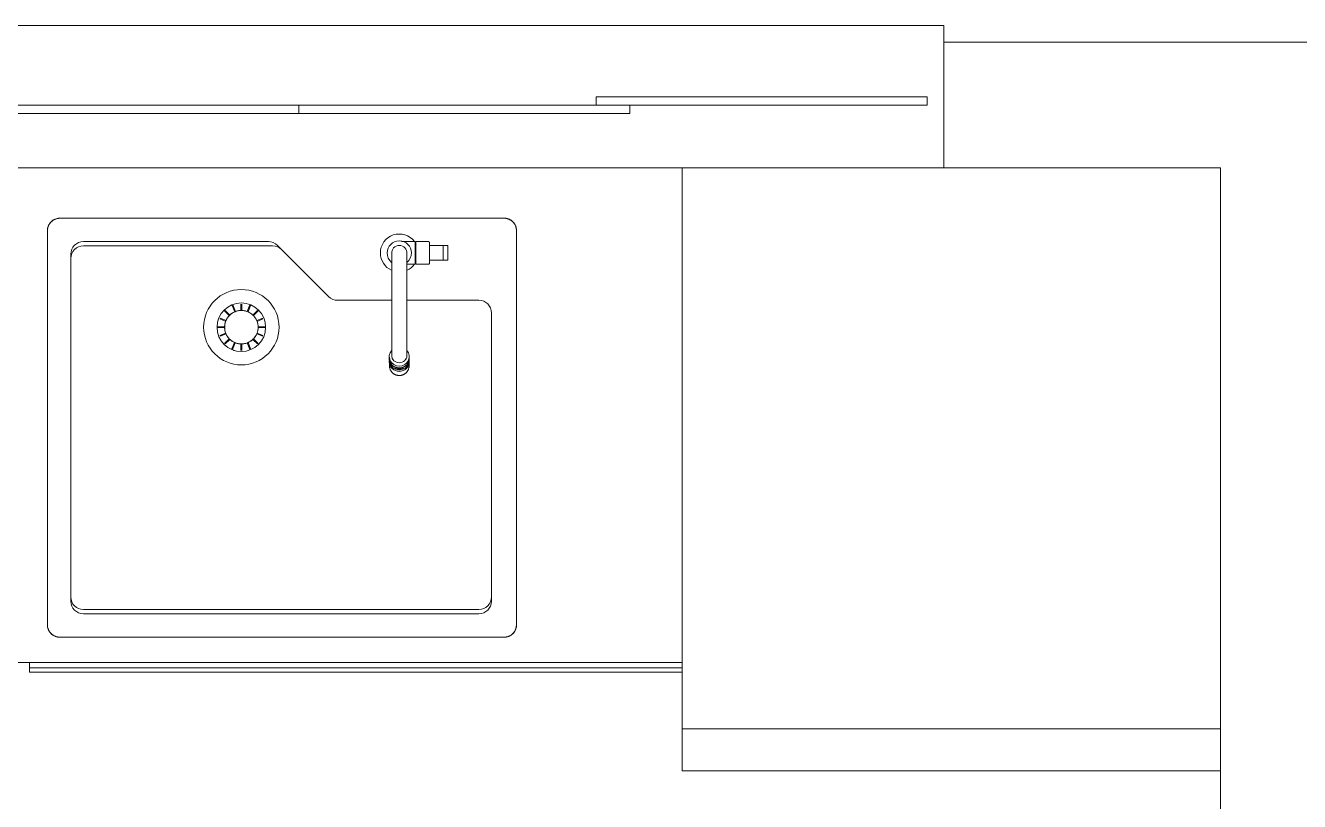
# Model space of a CAD drawing. Header units: millimetres. Extents: x 565.4 to 596.6, y 239.2 to 280.8.
# Drawn here: x 575.759 to 577.279, y 264.904 to 265.83 of the extents above; entities that cross this region are included whole.
import ezdxf

# ---------------------------------------------------------------- set-up
doc = ezdxf.new("R2010")
doc.units = ezdxf.units.MM
doc.header["$LTSCALE"] = 75
for name, color, linetype, lineweight in [('A Arquitetura LRZ', 252, 'Continuous', 9), ('A Esquadrias LRZ', 252, 'Continuous', 9), ('A Mobiliário LRZ', 253, 'Continuous', 9)]:
    doc.layers.add(name, color=color, linetype=linetype, lineweight=lineweight)

msp = doc.modelspace()

# ---------------------------------------------------------------- linework, layer by layer
at = {"layer": 'A Arquitetura LRZ'}
for p, q in [((577.7148, 265.8104), (576.8548, 265.8104)), ((576.8548, 265.6604), (577.1848, 265.6604)), ((577.1848, 265.6604), (577.1848, 263.5104))]:
    msp.add_line(p, q, dxfattribs=at)
at = {"layer": 'A Esquadrias LRZ'}
for p, q in [((576.8548, 265.8304), (575.3148, 265.8304)), ((576.8548, 265.6604), (576.8548, 265.8304)), ((576.4398, 265.7454), (576.8348, 265.7454)), ((576.4398, 265.7354), (576.4398, 265.7454)), ((576.8348, 265.7454), (576.8348, 265.7354)), ((575.6898, 265.7354), (576.0848, 265.7354)), ((576.0848, 265.7254), (576.0848, 265.7354)), ((576.0848, 265.7354), (576.4798, 265.7354)), ((576.0848, 265.7354), (576.0848, 265.7254)), ((576.8348, 265.7354), (576.4398, 265.7354)), ((576.4798, 265.7354), (576.4798, 265.7254)), ((576.0848, 265.7254), (575.6898, 265.7254)), ((576.4798, 265.7254), (576.0848, 265.7254)), ((575.3148, 265.6604), (576.8548, 265.6604))]:
    msp.add_line(p, q, dxfattribs=at)
at = {"layer": 'A Mobiliário LRZ'}
for p, q in [((576.5423, 265.6604), (576.5423, 264.9912)), ((575.7861, 265.5915), (575.7859, 265.5909)), ((575.7863, 265.592), (575.7861, 265.5915)), ((575.7866, 265.5925), (575.7863, 265.592)), ((575.7869, 265.5931), (575.7866, 265.5925)), ((575.7872, 265.5936), (575.7869, 265.5931)), ((575.7876, 265.5941), (575.7872, 265.5936)), ((575.7879, 265.5946), (575.7876, 265.5941)), ((575.7883, 265.595), (575.7879, 265.5946)), ((575.7887, 265.5955), (575.7883, 265.595)), ((575.7891, 265.5959), (575.7887, 265.5955)), ((575.7895, 265.5964), (575.7891, 265.5959)), ((575.79, 265.5968), (575.7895, 265.5964)), ((575.7904, 265.5971), (575.79, 265.5968)), ((575.7909, 265.5975), (575.7904, 265.5971)), ((575.7914, 265.5979), (575.7909, 265.5975)), ((575.7919, 265.5982), (575.7914, 265.5979)), ((575.7924, 265.5985), (575.7919, 265.5982)), ((575.7929, 265.5988), (575.7924, 265.5985)), ((575.7935, 265.599), (575.7929, 265.5988)), ((575.794, 265.5993), (575.7935, 265.599)), ((575.7946, 265.5995), (575.794, 265.5993)), ((575.7951, 265.5997), (575.7946, 265.5995)), ((575.7957, 265.5999), (575.7951, 265.5997)), ((575.7963, 265.6), (575.7957, 265.5999)), ((575.7969, 265.6002), (575.7963, 265.6)), ((575.7975, 265.6003), (575.7969, 265.6002)), ((575.7981, 265.6004), (575.7975, 265.6003)), ((575.7986, 265.6004), (575.7981, 265.6004)), ((575.7992, 265.6005), (575.7986, 265.6004)), ((575.7998, 265.6005), (575.7992, 265.6005)), ((576.3298, 265.6005), (575.7998, 265.6005)), ((575.7998, 265.6005), (576.3298, 265.6005)), ((576.33, 265.6005), (576.3298, 265.6005)), ((576.3306, 265.6005), (576.33, 265.6005)), ((576.3312, 265.6004), (576.3306, 265.6005)), ((576.3318, 265.6004), (576.3312, 265.6004)), ((576.3324, 265.6003), (576.3318, 265.6004)), ((576.333, 265.6001), (576.3324, 265.6003)), ((576.3336, 265.6), (576.333, 265.6001)), ((576.3341, 265.5998), (576.3336, 265.6)), ((576.3347, 265.5997), (576.3341, 265.5998)), ((576.3353, 265.5995), (576.3347, 265.5997)), ((576.3358, 265.5992), (576.3353, 265.5995)), ((576.3364, 265.599), (576.3358, 265.5992)), ((576.3369, 265.5987), (576.3364, 265.599)), ((576.3374, 265.5984), (576.3369, 265.5987)), ((576.338, 265.5981), (576.3374, 265.5984)), ((576.3384, 265.5978), (576.338, 265.5981)), ((576.3389, 265.5974), (576.3384, 265.5978)), ((576.3394, 265.597), (576.3389, 265.5974)), ((576.3399, 265.5966), (576.3394, 265.597)), ((576.3403, 265.5962), (576.3399, 265.5966)), ((576.3407, 265.5958), (576.3403, 265.5962)), ((576.3411, 265.5954), (576.3407, 265.5958)), ((576.3415, 265.5949), (576.3411, 265.5954)), ((576.3419, 265.5944), (576.3415, 265.5949)), ((576.3422, 265.5939), (576.3419, 265.5944)), ((576.3426, 265.5934), (576.3422, 265.5939)), ((576.3429, 265.5929), (576.3426, 265.5934)), ((576.3432, 265.5924), (576.3429, 265.5929)), ((576.3434, 265.5919), (576.3432, 265.5924)), ((576.3437, 265.5913), (576.3434, 265.5919)), ((575.7849, 265.5862), (575.7848, 265.5856)), ((575.7848, 265.5856), (575.7848, 265.5855)), ((575.7848, 265.5855), (575.7848, 265.1155)), ((575.7848, 265.1155), (575.7848, 265.5855)), ((575.785, 265.5874), (575.7849, 265.5868)), ((575.7849, 265.5868), (575.7849, 265.5862)), ((575.7851, 265.588), (575.785, 265.5874)), ((575.7852, 265.5886), (575.7851, 265.588)), ((575.7853, 265.5892), (575.7852, 265.5886)), ((575.7855, 265.5898), (575.7853, 265.5892)), ((575.7857, 265.5904), (575.7855, 265.5898)), ((575.7859, 265.5909), (575.7857, 265.5904)), ((576.3439, 265.5908), (576.3437, 265.5913)), ((576.3441, 265.5902), (576.3439, 265.5908)), ((576.3443, 265.5896), (576.3441, 265.5902)), ((576.3444, 265.589), (576.3443, 265.5896)), ((576.3445, 265.5885), (576.3444, 265.589)), ((576.3447, 265.5879), (576.3445, 265.5885)), ((576.3447, 265.5873), (576.3447, 265.5879)), ((576.3448, 265.5867), (576.3447, 265.5873)), ((576.3448, 265.5861), (576.3448, 265.5867)), ((576.3448, 265.5855), (576.3448, 265.5861)), ((576.3448, 265.1155), (576.3448, 265.5855)), ((576.3448, 265.5855), (576.3448, 265.1155)), ((575.8278, 265.5725), (576.0486, 265.5725)), ((575.8278, 265.5675), (576.0536, 265.5675)), ((576.0592, 265.5681), (576.1205, 265.5069)), ((576.2237, 265.5725), (576.2073, 265.5725)), ((576.2237, 265.5725), (576.2237, 265.559)), ((576.2245, 265.5705), (576.2237, 265.5705)), ((576.2397, 265.5725), (576.2245, 265.5725)), ((576.2245, 265.5725), (576.2245, 265.559)), ((576.2397, 265.5725), (576.2397, 265.5725)), ((576.2397, 265.5725), (576.2398, 265.5725)), ((576.2398, 265.5725), (576.2398, 265.5725)), ((576.2398, 265.5725), (576.2398, 265.5725)), ((576.2398, 265.5725), (576.2399, 265.5725)), ((576.2399, 265.5725), (576.2399, 265.5725)), ((576.2399, 265.5725), (576.24, 265.5725)), ((576.24, 265.5725), (576.24, 265.5724)), ((576.24, 265.5724), (576.24, 265.5724)), ((576.24, 265.5724), (576.2401, 265.5724)), ((576.2401, 265.5724), (576.2401, 265.5724)), ((576.2401, 265.5724), (576.2401, 265.5724)), ((576.2401, 265.5724), (576.2402, 265.5724)), ((576.2402, 265.5724), (576.2402, 265.5723)), ((576.2402, 265.5723), (576.2402, 265.5723)), ((576.2402, 265.5723), (576.2403, 265.5723)), ((576.2403, 265.5723), (576.2403, 265.5723)), ((576.2403, 265.5723), (576.2403, 265.5722)), ((576.2403, 265.5722), (576.2404, 265.5722)), ((576.2404, 265.5722), (576.2404, 265.5722)), ((576.2404, 265.5722), (576.2404, 265.5722)), ((576.2404, 265.5722), (576.2405, 265.5721)), ((576.2405, 265.5721), (576.2405, 265.5721)), ((576.2405, 265.5721), (576.2405, 265.5721)), ((576.2405, 265.5721), (576.2405, 265.572)), ((576.2405, 265.572), (576.2405, 265.572)), ((576.2405, 265.572), (576.2406, 265.572)), ((576.2406, 265.572), (576.2406, 265.5719)), ((576.2406, 265.5719), (576.2406, 265.5719)), ((576.2406, 265.5719), (576.2406, 265.5719)), ((576.2406, 265.5719), (576.2406, 265.5718)), ((576.2406, 265.5718), (576.2406, 265.5718)), ((576.2406, 265.5718), (576.2406, 265.5717)), ((576.2406, 265.5717), (576.2407, 265.5717)), ((576.2407, 265.5717), (576.2407, 265.5717)), ((576.2407, 265.5717), (576.2407, 265.5716)), ((576.2407, 265.5716), (576.2407, 265.5716)), ((576.2407, 265.5716), (576.2407, 265.5715)), ((576.2407, 265.5715), (576.2407, 265.5715)), ((576.2407, 265.5715), (576.2407, 265.5715)), ((576.2407, 265.5714), (576.2407, 265.5715)), ((576.2407, 265.5715), (576.2407, 265.5715)), ((576.2407, 265.5715), (576.2407, 265.5715)), ((576.2407, 265.5715), (576.2407, 265.5714)), ((576.2407, 265.5713), (576.2407, 265.5714)), ((576.2407, 265.5714), (576.2407, 265.5714)), ((576.2407, 265.5714), (576.2407, 265.5714)), ((576.2407, 265.5714), (576.2407, 265.5713)), ((576.2407, 265.5712), (576.2407, 265.5713)), ((576.2407, 265.5713), (576.2407, 265.5712)), ((576.2407, 265.5711), (576.2407, 265.5712)), ((576.2407, 265.5712), (576.2407, 265.5711)), ((576.2407, 265.571), (576.2407, 265.5711)), ((576.2407, 265.5711), (576.2407, 265.571)), ((576.2407, 265.5708), (576.2407, 265.571)), ((576.2407, 265.571), (576.2407, 265.5709)), ((576.2407, 265.5709), (576.2407, 265.5707)), ((576.2407, 265.5706), (576.2407, 265.5708)), ((576.2407, 265.5707), (576.2407, 265.5705)), ((576.2407, 265.5704), (576.2407, 265.5706)), ((576.2407, 265.5705), (576.2407, 265.5703)), ((576.2407, 265.5702), (576.2407, 265.5704)), ((576.2407, 265.5703), (576.2407, 265.5701)), ((576.2407, 265.57), (576.2407, 265.5702)), ((576.2407, 265.5701), (576.2407, 265.5698)), ((576.2407, 265.5698), (576.2407, 265.57)), ((576.2407, 265.5695), (576.2407, 265.5698)), ((576.2407, 265.5698), (576.2407, 265.5696)), ((576.2407, 265.5696), (576.2407, 265.5693)), ((576.2407, 265.5692), (576.2407, 265.5695)), ((576.2407, 265.5693), (576.2407, 265.569)), ((576.2407, 265.5689), (576.2407, 265.5692)), ((576.2407, 265.569), (576.2407, 265.5687)), ((576.2407, 265.5686), (576.2407, 265.5689)), ((576.2407, 265.5687), (576.2407, 265.5684)), ((576.2407, 265.5683), (576.2407, 265.5686)), ((576.2407, 265.5684), (576.2407, 265.5681)), ((576.2407, 265.568), (576.2407, 265.5683)), ((576.2407, 265.5681), (576.2407, 265.5677)), ((576.2407, 265.5676), (576.2407, 265.568)), ((576.2572, 265.5677), (576.2407, 265.5677)), ((576.2407, 265.5677), (576.2407, 265.5673)), ((576.2407, 265.5672), (576.2407, 265.5676)), ((576.2407, 265.5673), (576.2407, 265.567)), ((576.2407, 265.5668), (576.2407, 265.5672)), ((576.2407, 265.567), (576.2407, 265.5666)), ((576.2407, 265.5665), (576.2407, 265.5668)), ((576.2407, 265.5665), (576.2407, 265.559)), ((576.2407, 265.566), (576.2407, 265.5665)), ((576.2407, 265.5656), (576.2407, 265.566)), ((576.2407, 265.5652), (576.2407, 265.5656)), ((576.2407, 265.5648), (576.2407, 265.5652)), ((576.2407, 265.5643), (576.2407, 265.5648)), ((576.2407, 265.5639), (576.2407, 265.5643)), ((576.2407, 265.5634), (576.2407, 265.5639)), ((576.2407, 265.5629), (576.2407, 265.5634)), ((576.2407, 265.5624), (576.2407, 265.5629)), ((576.2407, 265.562), (576.2407, 265.5624)), ((576.2407, 265.5615), (576.2407, 265.562)), ((576.2407, 265.561), (576.2407, 265.5615)), ((576.2407, 265.5605), (576.2407, 265.561)), ((576.2629, 265.5677), (576.2572, 265.5677)), ((576.2572, 265.5503), (576.2572, 265.5677)), ((576.2629, 265.5677), (576.2629, 265.5503)), ((575.8128, 265.1435), (575.8128, 265.5575)), ((576.1958, 265.559), (576.1958, 265.5589)), ((576.1958, 265.5589), (576.1958, 265.5588)), ((576.1958, 265.5588), (576.1958, 265.5585)), ((576.1958, 265.5585), (576.1958, 265.5581)), ((576.1958, 265.5581), (576.1958, 265.5576)), ((576.1958, 265.5576), (576.1958, 265.557)), ((576.1958, 265.557), (576.1958, 265.5563)), ((576.1958, 265.5563), (576.1958, 265.5555)), ((576.1958, 265.5555), (576.1958, 265.5546)), ((576.1958, 265.5546), (576.1958, 265.5535)), ((576.1958, 265.5535), (576.1958, 265.5524)), ((576.1958, 265.5524), (576.1958, 265.5518)), ((576.1958, 265.5518), (576.1958, 265.5506)), ((576.1958, 265.5506), (576.1958, 265.5492)), ((576.1958, 265.5492), (576.1958, 265.5478)), ((576.1958, 265.5478), (576.1958, 265.5463)), ((576.1958, 265.5463), (576.1958, 265.5448)), ((576.2138, 265.5589), (576.2138, 265.559)), ((576.2138, 265.559), (576.2138, 265.559)), ((576.2138, 265.5586), (576.2138, 265.5589)), ((576.2138, 265.5583), (576.2138, 265.5586)), ((576.2138, 265.5579), (576.2138, 265.5583)), ((576.2138, 265.5573), (576.2138, 265.5579)), ((576.2138, 265.5566), (576.2138, 265.5573)), ((576.2138, 265.5559), (576.2138, 265.5566)), ((576.2138, 265.555), (576.2138, 265.5559)), ((576.2138, 265.554), (576.2138, 265.555)), ((576.2138, 265.553), (576.2138, 265.554)), ((576.2138, 265.5518), (576.2138, 265.553)), ((576.2138, 265.5514), (576.2138, 265.5518)), ((576.2138, 265.5501), (576.2138, 265.5514)), ((576.2138, 265.5488), (576.2138, 265.5501)), ((576.2138, 265.5473), (576.2138, 265.5488)), ((576.2138, 265.5458), (576.2138, 265.5473)), ((576.2138, 265.5442), (576.2138, 265.5458)), ((576.2237, 265.559), (576.2237, 265.5455)), ((576.2237, 265.5475), (576.2245, 265.5475)), ((576.2245, 265.559), (576.2245, 265.5455)), ((576.2404, 265.5458), (576.2403, 265.5457)), ((576.2403, 265.5457), (576.2403, 265.5457)), ((576.2403, 265.5457), (576.2403, 265.5457)), ((576.2405, 265.5459), (576.2404, 265.5458)), ((576.2404, 265.5458), (576.2404, 265.5458)), ((576.2404, 265.5458), (576.2404, 265.5458)), ((576.2406, 265.546), (576.2405, 265.546)), ((576.2405, 265.546), (576.2405, 265.546)), ((576.2405, 265.546), (576.2405, 265.5459)), ((576.2405, 265.5459), (576.2405, 265.5459)), ((576.2405, 265.5459), (576.2405, 265.5459)), ((576.2407, 265.5463), (576.2406, 265.5462)), ((576.2406, 265.5462), (576.2406, 265.5462)), ((576.2406, 265.5462), (576.2406, 265.5461)), ((576.2406, 265.5461), (576.2406, 265.5461)), ((576.2406, 265.5461), (576.2406, 265.5461)), ((576.2406, 265.5461), (576.2406, 265.546)), ((576.2407, 265.56), (576.2407, 265.5605)), ((576.2407, 265.5595), (576.2407, 265.56)), ((576.2407, 265.559), (576.2407, 265.5595)), ((576.2407, 265.559), (576.2407, 265.5515)), ((576.2407, 265.5589), (576.2407, 265.559)), ((576.2407, 265.5584), (576.2407, 265.5589)), ((576.2407, 265.5579), (576.2407, 265.5584)), ((576.2407, 265.5574), (576.2407, 265.5579)), ((576.2407, 265.5569), (576.2407, 265.5574)), ((576.2407, 265.5564), (576.2407, 265.5569)), ((576.2407, 265.5559), (576.2407, 265.5564)), ((576.2407, 265.5554), (576.2407, 265.5559)), ((576.2407, 265.5549), (576.2407, 265.5554)), ((576.2407, 265.5545), (576.2407, 265.5549)), ((576.2407, 265.554), (576.2407, 265.5545)), ((576.2407, 265.5535), (576.2407, 265.554)), ((576.2407, 265.5531), (576.2407, 265.5535)), ((576.2407, 265.5527), (576.2407, 265.5531)), ((576.2407, 265.5522), (576.2407, 265.5527)), ((576.2407, 265.5518), (576.2407, 265.5522)), ((576.2407, 265.5514), (576.2407, 265.5518)), ((576.2407, 265.5515), (576.2407, 265.5511)), ((576.2407, 265.551), (576.2407, 265.5514)), ((576.2407, 265.5511), (576.2407, 265.5507)), ((576.2407, 265.5506), (576.2407, 265.551)), ((576.2407, 265.5507), (576.2407, 265.5504)), ((576.2407, 265.5503), (576.2407, 265.5506)), ((576.2407, 265.5504), (576.2407, 265.55)), ((576.2407, 265.5503), (576.2572, 265.5503)), ((576.2407, 265.5499), (576.2407, 265.5503)), ((576.2407, 265.55), (576.2407, 265.5497)), ((576.2407, 265.5496), (576.2407, 265.5499)), ((576.2407, 265.5497), (576.2407, 265.5494)), ((576.2407, 265.5493), (576.2407, 265.5496)), ((576.2407, 265.5494), (576.2407, 265.549)), ((576.2407, 265.549), (576.2407, 265.5493)), ((576.2407, 265.549), (576.2407, 265.5488)), ((576.2407, 265.5487), (576.2407, 265.549)), ((576.2407, 265.5488), (576.2407, 265.5485)), ((576.2407, 265.5484), (576.2407, 265.5487)), ((576.2407, 265.5485), (576.2407, 265.5482)), ((576.2407, 265.5481), (576.2407, 265.5484)), ((576.2407, 265.5482), (576.2407, 265.548)), ((576.2407, 265.5479), (576.2407, 265.5481)), ((576.2407, 265.548), (576.2407, 265.5477)), ((576.2407, 265.5477), (576.2407, 265.5479)), ((576.2407, 265.5477), (576.2407, 265.5475)), ((576.2407, 265.5475), (576.2407, 265.5477)), ((576.2407, 265.5475), (576.2407, 265.5473)), ((576.2407, 265.5473), (576.2407, 265.5475)), ((576.2407, 265.5473), (576.2407, 265.5472)), ((576.2407, 265.5471), (576.2407, 265.5473)), ((576.2407, 265.5472), (576.2407, 265.547)), ((576.2407, 265.547), (576.2407, 265.5471)), ((576.2407, 265.547), (576.2407, 265.5469)), ((576.2407, 265.5468), (576.2407, 265.547)), ((576.2407, 265.5469), (576.2407, 265.5468)), ((576.2407, 265.5468), (576.2407, 265.5467)), ((576.2407, 265.5467), (576.2407, 265.5468)), ((576.2407, 265.5467), (576.2407, 265.5466)), ((576.2407, 265.5466), (576.2407, 265.5467)), ((576.2407, 265.5466), (576.2407, 265.5465)), ((576.2407, 265.5465), (576.2407, 265.5466)), ((576.2407, 265.5466), (576.2407, 265.5466)), ((576.2407, 265.5465), (576.2407, 265.5464)), ((576.2407, 265.5465), (576.2407, 265.5465)), ((576.2407, 265.5465), (576.2407, 265.5465)), ((576.2407, 265.5465), (576.2407, 265.5465)), ((576.2407, 265.5465), (576.2407, 265.5465)), ((576.2407, 265.5464), (576.2407, 265.5464)), ((576.2407, 265.5464), (576.2407, 265.5464)), ((576.2407, 265.5464), (576.2407, 265.5463)), ((576.2407, 265.5463), (576.2407, 265.5463)), ((576.2407, 265.5463), (576.2407, 265.5463)), ((576.2572, 265.5503), (576.2629, 265.5503)), ((576.1958, 265.5448), (576.1958, 265.5431)), ((576.1958, 265.5431), (576.1958, 265.5414)), ((576.1958, 265.5414), (576.1958, 265.5395)), ((576.1958, 265.5395), (576.1958, 265.5376)), ((576.1958, 265.5376), (576.1958, 265.5357)), ((576.1958, 265.5357), (576.1958, 265.5336)), ((576.1958, 265.5336), (576.1958, 265.5315)), ((576.1958, 265.5315), (576.1958, 265.5308)), ((576.1958, 265.5308), (576.1958, 265.5289)), ((576.2136, 265.5455), (576.2237, 265.5455)), ((576.2138, 265.5425), (576.2138, 265.5442)), ((576.2138, 265.5408), (576.2138, 265.5425)), ((576.2138, 265.5389), (576.2138, 265.5408)), ((576.2138, 265.537), (576.2138, 265.5389)), ((576.2138, 265.535), (576.2138, 265.537)), ((576.2138, 265.5329), (576.2138, 265.535)), ((576.2138, 265.5308), (576.2138, 265.5329)), ((576.2138, 265.5303), (576.2138, 265.5308)), ((576.2245, 265.5455), (576.2397, 265.5455)), ((576.2398, 265.5455), (576.2397, 265.5455)), ((576.2397, 265.5455), (576.2397, 265.5455)), ((576.2397, 265.5455), (576.2397, 265.5455)), ((576.2399, 265.5455), (576.2398, 265.5455)), ((576.2398, 265.5455), (576.2398, 265.5455)), ((576.2398, 265.5455), (576.2398, 265.5455)), ((576.24, 265.5455), (576.2399, 265.5455)), ((576.2399, 265.5455), (576.2399, 265.5455)), ((576.2401, 265.5456), (576.24, 265.5456)), ((576.24, 265.5456), (576.24, 265.5455)), ((576.24, 265.5455), (576.24, 265.5455)), ((576.2402, 265.5456), (576.2401, 265.5456)), ((576.2401, 265.5456), (576.2401, 265.5456)), ((576.2403, 265.5457), (576.2402, 265.5456)), ((576.2402, 265.5456), (576.2402, 265.5456)), ((576.2402, 265.5456), (576.2402, 265.5456)), ((576.2403, 265.5457), (576.2403, 265.5457)), ((576.1958, 265.5289), (576.1958, 265.5269)), ((576.1958, 265.5269), (576.1958, 265.5248)), ((576.1958, 265.5248), (576.1958, 265.5227)), ((576.1958, 265.5227), (576.1958, 265.5206)), ((576.1958, 265.5206), (576.1958, 265.5184)), ((576.1958, 265.5184), (576.1958, 265.5162)), ((576.1958, 265.5162), (576.1958, 265.514)), ((576.2138, 265.5284), (576.2138, 265.5303)), ((576.2138, 265.5264), (576.2138, 265.5284)), ((576.2138, 265.5243), (576.2138, 265.5264)), ((576.2138, 265.5222), (576.2138, 265.5243)), ((576.2138, 265.52), (576.2138, 265.5222)), ((576.2138, 265.5179), (576.2138, 265.52)), ((576.2138, 265.5157), (576.2138, 265.5179)), ((576.2138, 265.5134), (576.2138, 265.5157)), ((576.1311, 265.5025), (576.1959, 265.5025)), ((576.1958, 265.514), (576.1958, 265.5117)), ((576.1958, 265.5117), (576.1958, 265.5094)), ((576.1958, 265.5094), (576.1958, 265.5071)), ((576.1958, 265.5071), (576.1958, 265.5048)), ((576.1958, 265.5048), (576.1958, 265.5025)), ((576.1958, 265.5025), (576.1958, 265.5001)), ((576.1958, 265.5001), (576.1958, 265.4978)), ((576.2138, 265.5111), (576.2138, 265.5134)), ((576.2138, 265.5088), (576.2138, 265.5111)), ((576.2138, 265.5065), (576.2138, 265.5088)), ((576.2138, 265.5042), (576.2138, 265.5065)), ((576.2138, 265.5019), (576.2138, 265.5042)), ((576.2138, 265.5025), (576.2998, 265.5025)), ((576.2138, 265.4995), (576.2138, 265.5019)), ((576.0019, 265.4842), (575.9962, 265.4899)), ((575.997, 265.4904), (576.0026, 265.4849)), ((576.0027, 265.485), (576.0022, 265.4845)), ((576.0033, 265.4856), (576.0027, 265.485)), ((576.0039, 265.4861), (576.0033, 265.4856)), ((576.0046, 265.4866), (576.0039, 265.4861)), ((576.0052, 265.487), (576.0046, 265.4866)), ((576.0059, 265.4875), (576.0052, 265.487)), ((576.0084, 265.4888), (576.0053, 265.4965)), ((576.0066, 265.4879), (576.0059, 265.4875)), ((576.0061, 265.4971), (576.0093, 265.4891)), ((576.0073, 265.4882), (576.0066, 265.4879)), ((576.008, 265.4886), (576.0073, 265.4882)), ((576.0088, 265.4889), (576.008, 265.4886)), ((576.0095, 265.4892), (576.0088, 265.4889)), ((576.0103, 265.4895), (576.0095, 265.4892)), ((576.011, 265.4897), (576.0103, 265.4895)), ((576.0118, 265.4899), (576.011, 265.4897)), ((576.0126, 265.49), (576.0118, 265.4899)), ((576.0134, 265.4902), (576.0126, 265.49)), ((576.0142, 265.4903), (576.0134, 265.4902)), ((576.015, 265.4904), (576.0142, 265.4903)), ((576.0158, 265.4904), (576.015, 265.4904)), ((576.0158, 265.4904), (576.0158, 265.498)), ((576.0166, 265.4904), (576.0158, 265.4904)), ((576.0174, 265.4904), (576.0166, 265.4904)), ((576.0168, 265.498), (576.0168, 265.4904)), ((576.0182, 265.4903), (576.0174, 265.4904)), ((576.019, 265.4902), (576.0182, 265.4903)), ((576.0197, 265.4901), (576.019, 265.4902)), ((576.0205, 265.49), (576.0197, 265.4901)), ((576.0213, 265.4898), (576.0205, 265.49)), ((576.0221, 265.4896), (576.0213, 265.4898)), ((576.0228, 265.4893), (576.0221, 265.4896)), ((576.0236, 265.489), (576.0228, 265.4893)), ((576.0234, 265.4891), (576.0266, 265.4971)), ((576.0243, 265.4887), (576.0236, 265.489)), ((576.0274, 265.4965), (576.0243, 265.4888)), ((576.0251, 265.4884), (576.0243, 265.4887)), ((576.0258, 265.488), (576.0251, 265.4884)), ((576.0265, 265.4877), (576.0258, 265.488)), ((576.0272, 265.4872), (576.0265, 265.4877)), ((576.0278, 265.4868), (576.0272, 265.4872)), ((576.0285, 265.4863), (576.0278, 265.4868)), ((576.0291, 265.4858), (576.0285, 265.4863)), ((576.0297, 265.4853), (576.0291, 265.4858)), ((576.0303, 265.4848), (576.0297, 265.4853)), ((576.0301, 265.4849), (576.0357, 265.4904)), ((576.0365, 265.4899), (576.0308, 265.4842)), ((576.1958, 265.4978), (576.1958, 265.4954)), ((576.1958, 265.4954), (576.1958, 265.4931)), ((576.1958, 265.4931), (576.1958, 265.4907)), ((576.1958, 265.4907), (576.1958, 265.4884)), ((576.1958, 265.4884), (576.1958, 265.486)), ((576.1958, 265.486), (576.1958, 265.4837)), ((576.2138, 265.4972), (576.2138, 265.4995)), ((576.2138, 265.4948), (576.2138, 265.4972)), ((576.2138, 265.4925), (576.2138, 265.4948)), ((576.2138, 265.4901), (576.2138, 265.4925)), ((576.2138, 265.4878), (576.2138, 265.4901)), ((576.2138, 265.4855), (576.2138, 265.4878)), ((576.2138, 265.4832), (576.2138, 265.4855)), ((576.3148, 265.4875), (576.3148, 265.1435)), ((575.9875, 265.4709), (575.9964, 265.4709)), ((575.9964, 265.4699), (575.9875, 265.4699)), ((575.9976, 265.4774), (575.9906, 265.4803)), ((575.9909, 265.4812), (575.998, 265.4784)), ((575.9964, 265.4708), (575.9963, 265.4704)), ((575.9963, 265.4704), (575.9964, 265.4696)), ((575.9965, 265.4732), (575.9964, 265.4724)), ((575.9964, 265.4724), (575.9964, 265.4716)), ((575.9964, 265.4716), (575.9964, 265.4708)), ((575.9967, 265.474), (575.9965, 265.4732)), ((575.9968, 265.4748), (575.9967, 265.474)), ((575.997, 265.4756), (575.9968, 265.4748)), ((575.9972, 265.4763), (575.997, 265.4756)), ((575.9975, 265.4771), (575.9972, 265.4763)), ((575.9978, 265.4779), (575.9975, 265.4771)), ((575.9981, 265.4786), (575.9978, 265.4779)), ((575.9984, 265.4793), (575.9981, 265.4786)), ((575.9988, 265.48), (575.9984, 265.4793)), ((575.9992, 265.4807), (575.9988, 265.48)), ((575.9996, 265.4814), (575.9992, 265.4807)), ((576.0001, 265.4821), (575.9996, 265.4814)), ((576.0006, 265.4827), (576.0001, 265.4821)), ((576.0011, 265.4833), (576.0006, 265.4827)), ((576.0016, 265.4839), (576.0011, 265.4833)), ((576.0022, 265.4845), (576.0016, 265.4839)), ((576.0308, 265.4842), (576.0303, 265.4848)), ((576.0314, 265.4836), (576.0308, 265.4842)), ((576.0319, 265.483), (576.0314, 265.4836)), ((576.0324, 265.4823), (576.0319, 265.483)), ((576.0329, 265.4817), (576.0324, 265.4823)), ((576.0333, 265.481), (576.0329, 265.4817)), ((576.0337, 265.4803), (576.0333, 265.481)), ((576.0341, 265.4796), (576.0337, 265.4803)), ((576.0344, 265.4789), (576.0341, 265.4796)), ((576.0348, 265.4782), (576.0344, 265.4789)), ((576.0347, 265.4784), (576.0418, 265.4812)), ((576.0351, 265.4774), (576.0348, 265.4782)), ((576.0421, 265.4803), (576.0351, 265.4774)), ((576.0353, 265.4767), (576.0351, 265.4774)), ((576.0356, 265.4759), (576.0353, 265.4767)), ((576.0358, 265.4752), (576.0356, 265.4759)), ((576.0359, 265.4744), (576.0358, 265.4752)), ((576.0361, 265.4736), (576.0359, 265.4744)), ((576.0362, 265.4728), (576.0361, 265.4736)), ((576.0363, 265.472), (576.0362, 265.4728)), ((576.0363, 265.4712), (576.0363, 265.472)), ((576.0363, 265.4704), (576.0363, 265.4712)), ((576.0363, 265.4709), (576.0452, 265.4709)), ((576.0363, 265.47), (576.0363, 265.4704)), ((576.0363, 265.4692), (576.0363, 265.47)), ((576.0452, 265.4699), (576.0363, 265.4699)), ((576.1958, 265.4837), (576.1958, 265.4815)), ((576.1958, 265.4815), (576.1958, 265.4792)), ((576.1958, 265.4792), (576.1958, 265.477)), ((576.1958, 265.477), (576.1958, 265.4748)), ((576.1958, 265.4748), (576.1958, 265.4726)), ((576.1958, 265.4726), (576.1958, 265.4705)), ((576.1958, 265.4705), (576.1958, 265.4684)), ((576.2138, 265.4809), (576.2138, 265.4832)), ((576.2138, 265.4786), (576.2138, 265.4809)), ((576.2138, 265.4764), (576.2138, 265.4786)), ((576.2138, 265.4742), (576.2138, 265.4764)), ((576.2138, 265.4721), (576.2138, 265.4742)), ((576.2138, 265.4699), (576.2138, 265.4721)), ((576.2138, 265.4679), (576.2138, 265.4699)), ((575.9906, 265.4605), (575.9976, 265.4634)), ((575.998, 265.4625), (575.9909, 265.4596)), ((575.9962, 265.451), (576.0019, 265.4566)), ((575.9964, 265.4696), (575.9964, 265.4688)), ((575.9964, 265.4688), (575.9965, 265.468)), ((575.9965, 265.468), (575.9966, 265.4672)), ((575.9966, 265.4672), (575.9967, 265.4664)), ((575.9967, 265.4664), (575.9969, 265.4656)), ((575.9969, 265.4656), (575.9971, 265.4649)), ((576.0026, 265.4559), (575.997, 265.4504)), ((575.9971, 265.4649), (575.9974, 265.4641)), ((575.9974, 265.4641), (575.9976, 265.4634)), ((575.9976, 265.4634), (575.9979, 265.4626)), ((575.9979, 265.4626), (575.9983, 265.4619)), ((575.9983, 265.4619), (575.9986, 265.4612)), ((575.9986, 265.4612), (575.999, 265.4605)), ((575.999, 265.4605), (575.9994, 265.4598)), ((575.9994, 265.4598), (575.9998, 265.4591)), ((575.9998, 265.4591), (576.0003, 265.4585)), ((576.0003, 265.4585), (576.0008, 265.4578)), ((576.0008, 265.4578), (576.0013, 265.4572)), ((576.0013, 265.4572), (576.0018, 265.4566)), ((576.0018, 265.4566), (576.0024, 265.4561)), ((576.0024, 265.4561), (576.003, 265.4555)), ((576.003, 265.4555), (576.0036, 265.455)), ((576.0036, 265.455), (576.0042, 265.4545)), ((576.0042, 265.4545), (576.0049, 265.454)), ((576.0281, 265.4542), (576.0288, 265.4547)), ((576.0288, 265.4547), (576.0294, 265.4552)), ((576.0294, 265.4552), (576.03, 265.4558)), ((576.03, 265.4558), (576.0305, 265.4563)), ((576.0357, 265.4504), (576.0301, 265.4559)), ((576.0305, 265.4563), (576.0311, 265.4569)), ((576.0308, 265.4566), (576.0365, 265.451)), ((576.0311, 265.4569), (576.0316, 265.4575)), ((576.0316, 265.4575), (576.0321, 265.4581)), ((576.0321, 265.4581), (576.0326, 265.4588)), ((576.0326, 265.4588), (576.0331, 265.4594)), ((576.0331, 265.4594), (576.0335, 265.4601)), ((576.0335, 265.4601), (576.0339, 265.4608)), ((576.0339, 265.4608), (576.0343, 265.4615)), ((576.0343, 265.4615), (576.0346, 265.4622)), ((576.0346, 265.4622), (576.0349, 265.463)), ((576.0418, 265.4596), (576.0347, 265.4625)), ((576.0349, 265.463), (576.0352, 265.4637)), ((576.0351, 265.4634), (576.0421, 265.4605)), ((576.0352, 265.4637), (576.0354, 265.4645)), ((576.0354, 265.4645), (576.0357, 265.4652)), ((576.0357, 265.4652), (576.0359, 265.466)), ((576.0359, 265.466), (576.036, 265.4668)), ((576.036, 265.4668), (576.0361, 265.4676)), ((576.0361, 265.4676), (576.0362, 265.4684)), ((576.0362, 265.4684), (576.0363, 265.4692)), ((576.1958, 265.4684), (576.1958, 265.4664)), ((576.1958, 265.4664), (576.1958, 265.4658)), ((576.1958, 265.4658), (576.1958, 265.4634)), ((576.1958, 265.4634), (576.1958, 265.4611)), ((576.1958, 265.4611), (576.1958, 265.4588)), ((576.1958, 265.4588), (576.1958, 265.4566)), ((576.1958, 265.4566), (576.1958, 265.4545)), ((576.1958, 265.4545), (576.1958, 265.4525)), ((576.2138, 265.4658), (576.2138, 265.4679)), ((576.2138, 265.4644), (576.2138, 265.4658)), ((576.2138, 265.462), (576.2138, 265.4644)), ((576.2138, 265.4597), (576.2138, 265.462)), ((576.2138, 265.4575), (576.2138, 265.4597)), ((576.2138, 265.4553), (576.2138, 265.4575)), ((576.2138, 265.4533), (576.2138, 265.4553)), ((576.0049, 265.454), (576.0055, 265.4536)), ((576.0049, 265.4446), (576.0081, 265.4522)), ((576.0055, 265.4536), (576.0062, 265.4532)), ((576.009, 265.4518), (576.0057, 265.444)), ((576.0062, 265.4532), (576.0069, 265.4528)), ((576.0069, 265.4528), (576.0076, 265.4524)), ((576.0076, 265.4524), (576.0084, 265.4521)), ((576.0084, 265.4521), (576.0091, 265.4518)), ((576.0091, 265.4518), (576.0099, 265.4515)), ((576.0099, 265.4515), (576.0106, 265.4512)), ((576.0106, 265.4512), (576.0114, 265.451)), ((576.0114, 265.451), (576.0122, 265.4508)), ((576.0122, 265.4508), (576.0129, 265.4507)), ((576.0129, 265.4507), (576.0137, 265.4506)), ((576.0137, 265.4506), (576.0145, 265.4505)), ((576.0145, 265.4505), (576.0153, 265.4504)), ((576.0153, 265.4504), (576.0161, 265.4504)), ((576.0158, 265.4428), (576.0158, 265.4504)), ((576.0161, 265.4504), (576.0169, 265.4504)), ((576.0168, 265.4504), (576.0168, 265.4428)), ((576.0169, 265.4504), (576.0177, 265.4505)), ((576.0177, 265.4505), (576.0185, 265.4505)), ((576.0185, 265.4505), (576.0193, 265.4506)), ((576.0193, 265.4506), (576.0201, 265.4508)), ((576.0201, 265.4508), (576.0209, 265.4509)), ((576.0209, 265.4509), (576.0217, 265.4511)), ((576.0217, 265.4511), (576.0224, 265.4514)), ((576.0224, 265.4514), (576.0232, 265.4516)), ((576.0232, 265.4516), (576.0239, 265.4519)), ((576.0266, 265.4437), (576.0234, 265.4517)), ((576.0239, 265.4519), (576.0247, 265.4522)), ((576.0243, 265.4521), (576.0274, 265.4444)), ((576.0247, 265.4522), (576.0254, 265.4526)), ((576.0254, 265.4526), (576.0261, 265.4529)), ((576.0261, 265.4529), (576.0268, 265.4533)), ((576.0268, 265.4533), (576.0275, 265.4538)), ((576.0275, 265.4538), (576.0281, 265.4542)), ((576.1958, 265.4525), (576.1958, 265.4505)), ((576.1958, 265.4505), (576.1958, 265.4486)), ((576.1958, 265.4486), (576.1958, 265.4468)), ((576.1958, 265.4468), (576.1958, 265.4451)), ((576.1958, 265.4451), (576.1958, 265.4435)), ((576.1958, 265.4435), (576.1958, 265.442)), ((576.1958, 265.442), (576.1958, 265.4406)), ((576.1958, 265.4406), (576.1958, 265.4393)), ((576.1958, 265.4393), (576.1958, 265.4381)), ((576.2138, 265.4513), (576.2138, 265.4533)), ((576.2138, 265.4494), (576.2138, 265.4513)), ((576.2138, 265.4475), (576.2138, 265.4494)), ((576.2138, 265.4458), (576.2138, 265.4475)), ((576.2138, 265.4442), (576.2138, 265.4458)), ((576.2138, 265.4426), (576.2138, 265.4442)), ((576.2138, 265.4412), (576.2138, 265.4426)), ((576.2138, 265.4398), (576.2138, 265.4412)), ((576.2138, 265.4386), (576.2138, 265.4398)), ((576.1928, 265.4353), (576.1928, 265.4331)), ((576.1928, 265.4331), (576.1929, 265.4327)), ((576.1928, 265.4308), (576.1928, 265.4291)), ((576.1929, 265.4327), (576.1929, 265.4322)), ((576.1929, 265.4322), (576.1929, 265.4318)), ((576.1929, 265.4318), (576.193, 265.4313)), ((576.193, 265.4313), (576.1931, 265.4309)), ((576.1931, 265.4309), (576.1932, 265.4304)), ((576.1931, 265.4287), (576.1931, 265.4245)), ((576.1931, 265.4245), (576.1931, 265.424)), ((576.1932, 265.4304), (576.1933, 265.43)), ((576.1933, 265.43), (576.1935, 265.4296)), ((576.1935, 265.4296), (576.1936, 265.4291)), ((576.1936, 265.4291), (576.1938, 265.4287)), ((576.1938, 265.4327), (576.1937, 265.4318)), ((576.1938, 265.4287), (576.194, 265.4283)), ((576.194, 265.4283), (576.1942, 265.4279)), ((576.1942, 265.4279), (576.1944, 265.4275)), ((576.1944, 265.4275), (576.1947, 265.4271)), ((576.1947, 265.4271), (576.195, 265.4267)), ((576.195, 265.4267), (576.1952, 265.4264)), ((576.1952, 265.4264), (576.1955, 265.426)), ((576.1955, 265.426), (576.1958, 265.4257)), ((576.1958, 265.4381), (576.1958, 265.437)), ((576.1958, 265.437), (576.1958, 265.4364)), ((576.1958, 265.4257), (576.1962, 265.4253)), ((576.1962, 265.4253), (576.1965, 265.425)), ((576.1965, 265.425), (576.1969, 265.4247)), ((576.1969, 265.4247), (576.1972, 265.4244)), ((576.1972, 265.4244), (576.1976, 265.4241)), ((576.1976, 265.4241), (576.198, 265.4239)), ((576.212, 265.424), (576.2124, 265.4243)), ((576.2124, 265.4243), (576.2127, 265.4246)), ((576.2127, 265.4246), (576.2131, 265.4249)), ((576.2131, 265.4249), (576.2134, 265.4252)), ((576.2134, 265.4252), (576.2138, 265.4256)), ((576.2138, 265.4374), (576.2138, 265.4386)), ((576.2138, 265.4364), (576.2138, 265.4374)), ((576.2138, 265.4256), (576.2141, 265.4259)), ((576.2141, 265.4259), (576.2144, 265.4263)), ((576.2144, 265.4263), (576.2147, 265.4266)), ((576.2147, 265.4266), (576.2149, 265.427)), ((576.2149, 265.427), (576.2152, 265.4274)), ((576.2152, 265.4274), (576.2154, 265.4278)), ((576.2154, 265.4278), (576.2156, 265.4282)), ((576.2156, 265.4282), (576.2158, 265.4286)), ((576.2158, 265.4286), (576.216, 265.429)), ((576.216, 265.4318), (576.2159, 265.4327)), ((576.216, 265.429), (576.2162, 265.4295)), ((576.2162, 265.4295), (576.2163, 265.4299)), ((576.2163, 265.4299), (576.2165, 265.4303)), ((576.2165, 265.4303), (576.2166, 265.4308)), ((576.2166, 265.4308), (576.2167, 265.4312)), ((576.2166, 265.4245), (576.2166, 265.4287)), ((576.2166, 265.4243), (576.2166, 265.4245)), ((576.2166, 265.4238), (576.2166, 265.4243)), ((576.2167, 265.4317), (576.2168, 265.4321)), ((576.2167, 265.4312), (576.2167, 265.4317)), ((576.2168, 265.4331), (576.2168, 265.4353)), ((576.2168, 265.433), (576.2168, 265.4331)), ((576.2168, 265.4326), (576.2168, 265.433)), ((576.2168, 265.4321), (576.2168, 265.4326)), ((576.2168, 265.4291), (576.2168, 265.4308)), ((576.1931, 265.424), (576.1932, 265.4235)), ((576.1932, 265.4235), (576.1932, 265.423)), ((576.1932, 265.423), (576.1933, 265.4225)), ((576.1933, 265.4225), (576.1934, 265.422)), ((576.1934, 265.422), (576.1935, 265.4215)), ((576.1935, 265.4215), (576.1936, 265.421)), ((576.1936, 265.421), (576.1938, 265.4205)), ((576.1938, 265.4205), (576.194, 265.4201)), ((576.194, 265.4201), (576.1941, 265.4196)), ((576.1941, 265.4196), (576.1944, 265.4192)), ((576.1944, 265.4192), (576.1946, 265.4188)), ((576.1946, 265.4188), (576.1948, 265.4183)), ((576.1948, 265.4183), (576.1951, 265.4179)), ((576.1951, 265.4179), (576.1954, 265.4175)), ((576.1954, 265.4175), (576.1957, 265.4172)), ((576.1957, 265.4172), (576.196, 265.4168)), ((576.196, 265.4168), (576.1963, 265.4164)), ((576.1963, 265.4164), (576.1966, 265.4161)), ((576.1966, 265.4161), (576.1969, 265.4158)), ((576.1969, 265.4158), (576.1973, 265.4155)), ((576.1973, 265.4155), (576.1977, 265.4152)), ((576.1977, 265.4152), (576.198, 265.4149)), ((576.198, 265.4239), (576.1984, 265.4236)), ((576.198, 265.4149), (576.1984, 265.4146)), ((576.1984, 265.4236), (576.1988, 265.4234)), ((576.1984, 265.4146), (576.1988, 265.4144)), ((576.1988, 265.4234), (576.1992, 265.4232)), ((576.1988, 265.4144), (576.1992, 265.4142)), ((576.1992, 265.4232), (576.1996, 265.4229)), ((576.1992, 265.4142), (576.1996, 265.414)), ((576.1996, 265.4229), (576.2001, 265.4228)), ((576.1996, 265.414), (576.2, 265.4138)), ((576.2, 265.4138), (576.2004, 265.4136)), ((576.2001, 265.4228), (576.2005, 265.4226)), ((576.2004, 265.4136), (576.2008, 265.4134)), ((576.2005, 265.4226), (576.201, 265.4224)), ((576.2008, 265.4134), (576.2012, 265.4133)), ((576.201, 265.4224), (576.2014, 265.4223)), ((576.2012, 265.4133), (576.2017, 265.4132)), ((576.2014, 265.4223), (576.2019, 265.4222)), ((576.2017, 265.4132), (576.2021, 265.413)), ((576.2019, 265.4222), (576.2023, 265.4221)), ((576.2021, 265.413), (576.2025, 265.413)), ((576.2023, 265.4221), (576.2028, 265.422)), ((576.2025, 265.413), (576.203, 265.4129)), ((576.2028, 265.422), (576.2033, 265.4219)), ((576.203, 265.4129), (576.2034, 265.4128)), ((576.2033, 265.4219), (576.2038, 265.4219)), ((576.2034, 265.4128), (576.2038, 265.4128)), ((576.2038, 265.4219), (576.2042, 265.4218)), ((576.2038, 265.4128), (576.2043, 265.4127)), ((576.2042, 265.4218), (576.2047, 265.4218)), ((576.2043, 265.4127), (576.2047, 265.4127)), ((576.2047, 265.4218), (576.2048, 265.4218)), ((576.2047, 265.4127), (576.2048, 265.4127)), ((576.2048, 265.4218), (576.2053, 265.4218)), ((576.2048, 265.4127), (576.2053, 265.4127)), ((576.2053, 265.4218), (576.2058, 265.4219)), ((576.2053, 265.4127), (576.2057, 265.4128)), ((576.2057, 265.4128), (576.2062, 265.4128)), ((576.2058, 265.4219), (576.2063, 265.4219)), ((576.2062, 265.4128), (576.2066, 265.4129)), ((576.2063, 265.4219), (576.2067, 265.422)), ((576.2066, 265.4129), (576.207, 265.4129)), ((576.2067, 265.422), (576.2072, 265.422)), ((576.207, 265.4129), (576.2075, 265.413)), ((576.2072, 265.422), (576.2077, 265.4221)), ((576.2075, 265.413), (576.2079, 265.4131)), ((576.2077, 265.4221), (576.2081, 265.4223)), ((576.2079, 265.4131), (576.2083, 265.4133)), ((576.2081, 265.4223), (576.2086, 265.4224)), ((576.2083, 265.4133), (576.2088, 265.4134)), ((576.2086, 265.4224), (576.2091, 265.4225)), ((576.2088, 265.4134), (576.2092, 265.4135)), ((576.2091, 265.4225), (576.2095, 265.4227)), ((576.2092, 265.4135), (576.2096, 265.4137)), ((576.2095, 265.4227), (576.2099, 265.4229)), ((576.2096, 265.4137), (576.21, 265.4139)), ((576.2099, 265.4229), (576.2104, 265.4231)), ((576.21, 265.4139), (576.2104, 265.4141)), ((576.2104, 265.4231), (576.2108, 265.4233)), ((576.2104, 265.4141), (576.2108, 265.4143)), ((576.2108, 265.4233), (576.2112, 265.4235)), ((576.2108, 265.4143), (576.2112, 265.4146)), ((576.2112, 265.4235), (576.2116, 265.4238)), ((576.2112, 265.4146), (576.2116, 265.4148)), ((576.2116, 265.4238), (576.212, 265.424)), ((576.2116, 265.4148), (576.2119, 265.4151)), ((576.2119, 265.4151), (576.2123, 265.4154)), ((576.2123, 265.4154), (576.2127, 265.4157)), ((576.2127, 265.4157), (576.213, 265.416)), ((576.213, 265.416), (576.2133, 265.4164)), ((576.2133, 265.4164), (576.2137, 265.4167)), ((576.2137, 265.4167), (576.214, 265.4171)), ((576.214, 265.4171), (576.2143, 265.4174)), ((576.2143, 265.4174), (576.2145, 265.4178)), ((576.2145, 265.4178), (576.2148, 265.4182)), ((576.2148, 265.4182), (576.215, 265.4186)), ((576.215, 265.4186), (576.2153, 265.4191)), ((576.2153, 265.4191), (576.2155, 265.4195)), ((576.2155, 265.4195), (576.2157, 265.42)), ((576.2157, 265.42), (576.2159, 265.4204)), ((576.2159, 265.4204), (576.216, 265.4209)), ((576.216, 265.4209), (576.2162, 265.4214)), ((576.2162, 265.4214), (576.2163, 265.4218)), ((576.2163, 265.4218), (576.2164, 265.4223)), ((576.2164, 265.4223), (576.2165, 265.4228)), ((576.2165, 265.4233), (576.2166, 265.4238)), ((576.2165, 265.4228), (576.2165, 265.4233)), ((576.2998, 265.1335), (575.8278, 265.1335)), ((576.2998, 265.1285), (575.8278, 265.1285)), ((575.7848, 265.1155), (575.7849, 265.1149)), ((575.7849, 265.1149), (575.7849, 265.1143)), ((575.7849, 265.1143), (575.785, 265.1137)), ((575.785, 265.1137), (575.785, 265.1131)), ((575.785, 265.1131), (575.7851, 265.1125)), ((575.7851, 265.1125), (575.7853, 265.1119)), ((575.7853, 265.1119), (575.7854, 265.1113)), ((575.7854, 265.1113), (575.7856, 265.1108)), ((575.7856, 265.1108), (575.7858, 265.1102)), ((575.7858, 265.1102), (575.786, 265.1096)), ((575.786, 265.1096), (575.7863, 265.1091)), ((575.7863, 265.1091), (575.7865, 265.1086)), ((575.7865, 265.1086), (575.7868, 265.108)), ((575.7868, 265.108), (575.7871, 265.1075)), ((575.7871, 265.1075), (575.7875, 265.107)), ((575.7875, 265.107), (575.7878, 265.1065)), ((575.7878, 265.1065), (575.7882, 265.106)), ((575.7882, 265.106), (575.7886, 265.1056)), ((575.7886, 265.1056), (575.789, 265.1051)), ((575.789, 265.1051), (575.7894, 265.1047)), ((576.3402, 265.1046), (576.3406, 265.105)), ((576.3406, 265.105), (576.341, 265.1055)), ((576.341, 265.1055), (576.3414, 265.1059)), ((576.3414, 265.1059), (576.3418, 265.1064)), ((576.3418, 265.1064), (576.3421, 265.1069)), ((576.3421, 265.1069), (576.3425, 265.1074)), ((576.3425, 265.1074), (576.3428, 265.1079)), ((576.3428, 265.1079), (576.3431, 265.1084)), ((576.3431, 265.1084), (576.3433, 265.1089)), ((576.3433, 265.1089), (576.3436, 265.1095)), ((576.3436, 265.1095), (576.3438, 265.11)), ((576.3438, 265.11), (576.344, 265.1106)), ((576.344, 265.1106), (576.3442, 265.1112)), ((576.3442, 265.1112), (576.3444, 265.1118)), ((576.3444, 265.1118), (576.3445, 265.1123)), ((576.3445, 265.1123), (576.3446, 265.1129)), ((576.3446, 265.1129), (576.3447, 265.1135)), ((576.3447, 265.1135), (576.3448, 265.1141)), ((576.3448, 265.1153), (576.3448, 265.1155)), ((576.3448, 265.1147), (576.3448, 265.1153)), ((576.3448, 265.1141), (576.3448, 265.1147)), ((575.7894, 265.1047), (575.7898, 265.1043)), ((575.7898, 265.1043), (575.7903, 265.1039)), ((575.7903, 265.1039), (575.7908, 265.1035)), ((575.7908, 265.1035), (575.7912, 265.1032)), ((575.7912, 265.1032), (575.7917, 265.1029)), ((575.7917, 265.1029), (575.7923, 265.1025)), ((575.7923, 265.1025), (575.7928, 265.1022)), ((575.7928, 265.1022), (575.7933, 265.102)), ((575.7933, 265.102), (575.7939, 265.1017)), ((575.7939, 265.1017), (575.7944, 265.1015)), ((575.7944, 265.1015), (575.795, 265.1013)), ((575.795, 265.1013), (575.7955, 265.1011)), ((575.7955, 265.1011), (575.7961, 265.1009)), ((575.7961, 265.1009), (575.7967, 265.1008)), ((575.7967, 265.1008), (575.7973, 265.1007)), ((575.7973, 265.1007), (575.7979, 265.1006)), ((575.7979, 265.1006), (575.7985, 265.1005)), ((575.7985, 265.1005), (575.7991, 265.1005)), ((575.7991, 265.1005), (575.7997, 265.1005)), ((575.7997, 265.1005), (575.7998, 265.1005)), ((575.7998, 265.1005), (576.3298, 265.1005)), ((576.3298, 265.1005), (575.7998, 265.1005)), ((576.3298, 265.1005), (576.3304, 265.1005)), ((576.3304, 265.1005), (576.331, 265.1005)), ((576.331, 265.1005), (576.3316, 265.1006)), ((576.3316, 265.1006), (576.3322, 265.1007)), ((576.3322, 265.1007), (576.3328, 265.1008)), ((576.3328, 265.1008), (576.3334, 265.1009)), ((576.3334, 265.1009), (576.334, 265.1011)), ((576.334, 265.1011), (576.3346, 265.1012)), ((576.3346, 265.1012), (576.3351, 265.1014)), ((576.3351, 265.1014), (576.3357, 265.1017)), ((576.3357, 265.1017), (576.3362, 265.1019)), ((576.3362, 265.1019), (576.3368, 265.1022)), ((576.3368, 265.1022), (576.3373, 265.1025)), ((576.3373, 265.1025), (576.3378, 265.1028)), ((576.3378, 265.1028), (576.3383, 265.1031)), ((576.3383, 265.1031), (576.3388, 265.1034)), ((576.3388, 265.1034), (576.3393, 265.1038)), ((576.3393, 265.1038), (576.3397, 265.1042)), ((576.3397, 265.1042), (576.3402, 265.1046)), ((576.5423, 265.0704), (574.9848, 265.0704)), ((575.7636, 265.0639), (575.7636, 265.0704)), ((575.7636, 265.0589), (575.7636, 265.0639)), ((575.7636, 265.0639), (576.5423, 265.0639)), ((575.7636, 265.0589), (576.5423, 265.0589)), ((576.5423, 264.9912), (576.5423, 264.9412)), ((576.5423, 264.9912), (576.5623, 264.9912)), ((576.5623, 264.9912), (577.1848, 264.9912)), ((576.5623, 264.9412), (576.5423, 264.9412)), ((577.1848, 264.9412), (576.5623, 264.9412)), ((576.8578, 264.9411), (576.8575, 264.9411)), ((576.8582, 264.9411), (576.8575, 264.9411)), ((576.8586, 264.9411), (576.8578, 264.9411)), ((576.8582, 264.9411), (576.8602, 264.9411)), ((576.86, 264.9411), (576.8586, 264.9411)), ((576.8633, 264.9411), (576.8602, 264.9411)), ((576.867, 264.9411), (576.8633, 264.9411)), ((576.8692, 264.9411), (576.867, 264.9411)), ((576.8712, 264.9411), (576.8692, 264.9411)), ((576.8707, 264.9411), (576.8696, 264.9411)), ((576.8714, 264.9411), (576.8696, 264.9411)), ((576.8698, 264.9411), (576.8708, 264.9411)), ((576.8732, 264.9411), (576.8707, 264.9411)), ((576.8708, 264.9411), (576.8716, 264.9411)), ((576.8729, 264.9411), (576.8712, 264.9411)), ((576.8723, 264.9411), (576.8714, 264.9411)), ((576.8716, 264.9411), (576.8722, 264.9411)), ((576.8734, 264.9411), (576.8722, 264.9411)), ((576.8734, 264.9411), (576.8723, 264.9411)), ((576.8741, 264.9411), (576.8729, 264.9411)), ((576.8732, 264.9411), (576.8747, 264.9411)), ((576.8734, 264.9411), (576.8746, 264.9411)), ((576.8734, 264.9411), (576.8746, 264.9411)), ((576.8748, 264.9411), (576.8741, 264.9411)), ((576.8751, 264.9411), (576.8746, 264.9411)), ((576.8746, 264.9411), (576.8751, 264.9411)), ((576.8747, 264.9411), (576.8751, 264.9411)), ((576.8751, 264.9411), (576.8748, 264.9411)), ((576.8781, 264.9411), (576.8776, 264.9411)), ((576.8776, 264.9411), (576.8781, 264.9411)), ((576.8796, 264.9411), (576.8781, 264.9411)), ((576.8781, 264.9411), (576.8796, 264.9411)), ((576.8796, 264.9411), (576.8819, 264.9411)), ((576.8849, 264.9411), (576.8819, 264.9411)), ((576.888, 264.9411), (576.8849, 264.9411)), ((576.8903, 264.9411), (576.888, 264.9411)), ((576.8903, 264.9411), (576.8918, 264.9411)), ((576.8918, 264.9411), (576.8903, 264.9411)), ((576.8918, 264.9411), (576.8923, 264.9411)), ((576.8923, 264.9411), (576.8918, 264.9411)), ((576.8954, 264.9411), (576.8949, 264.9411)), ((576.8949, 264.9411), (576.8953, 264.9411)), ((576.8966, 264.9411), (576.8953, 264.9411)), ((576.8967, 264.9411), (576.8954, 264.9411)), ((576.8975, 264.9411), (576.8966, 264.9411)), ((576.8967, 264.9411), (576.8981, 264.9411)), ((576.8982, 264.9411), (576.8975, 264.9411)), ((576.8984, 264.9411), (576.8982, 264.9411)), ((576.9006, 264.9411), (576.8984, 264.9411)), ((576.9033, 264.9411), (576.9006, 264.9411)), ((576.9059, 264.9411), (576.9033, 264.9411)), ((576.9077, 264.9411), (576.9059, 264.9411)), ((576.9077, 264.9411), (576.9064, 264.9411)), ((576.9083, 264.9411), (576.9077, 264.9411)), ((576.9081, 264.9411), (576.9077, 264.9411)), ((576.9083, 264.9411), (576.9081, 264.9411)), ((576.9116, 264.9411), (576.911, 264.9411)), ((576.911, 264.9411), (576.9114, 264.9411)), ((576.9119, 264.9411), (576.9111, 264.9411)), ((576.9111, 264.9411), (576.9118, 264.9411)), ((576.9125, 264.9411), (576.9114, 264.9411)), ((576.9137, 264.9411), (576.9116, 264.9411)), ((576.9137, 264.9411), (576.9118, 264.9411)), ((576.9137, 264.9411), (576.9119, 264.9411)), ((576.9135, 264.9411), (576.9125, 264.9411)), ((576.9169, 264.9411), (576.9137, 264.9411)), ((576.9194, 264.9411), (576.9169, 264.9411)), ((576.9214, 264.9411), (576.9194, 264.9411)), ((576.9203, 264.9411), (576.9194, 264.9411)), ((576.9213, 264.9411), (576.9194, 264.9411)), ((576.9213, 264.9411), (576.9203, 264.9411)), ((576.9213, 264.9411), (576.9225, 264.9411)), ((576.9225, 264.9411), (576.9213, 264.9411)), ((576.923, 264.9411), (576.9214, 264.9411)), ((576.9228, 264.9411), (576.9219, 264.9411)), ((576.9225, 264.9411), (576.9229, 264.9411)), ((576.9229, 264.9411), (576.9225, 264.9411)), ((576.9228, 264.9411), (576.9234, 264.9411)), ((576.9236, 264.9411), (576.923, 264.9411)), ((576.9234, 264.9411), (576.9236, 264.9411)), ((576.927, 264.9411), (576.9265, 264.9411)), ((576.9265, 264.9411), (576.9266, 264.9411)), ((576.9266, 264.9411), (576.9272, 264.9411)), ((576.9284, 264.9411), (576.927, 264.9411)), ((576.9272, 264.9411), (576.9288, 264.9411)), ((576.9284, 264.9411), (576.9298, 264.9411)), ((576.9313, 264.9411), (576.9288, 264.9411)), ((576.9303, 264.9411), (576.9298, 264.9411)), ((576.9305, 264.9411), (576.9303, 264.9411)), ((576.9305, 264.9411), (576.9313, 264.9411)), ((576.9313, 264.9411), (576.9328, 264.9411)), ((576.9332, 264.9411), (576.9313, 264.9411)), ((576.9328, 264.9411), (576.9345, 264.9411)), ((576.9332, 264.9411), (576.9349, 264.9411)), ((576.9345, 264.9411), (576.9357, 264.9411)), ((576.9349, 264.9411), (576.9363, 264.9411)), ((576.936, 264.9411), (576.9357, 264.9411)), ((576.9366, 264.9411), (576.936, 264.9411)), ((576.9363, 264.9411), (576.9368, 264.9411)), ((576.938, 264.9411), (576.9366, 264.9411)), ((576.9368, 264.9411), (576.9381, 264.9411)), ((576.938, 264.9411), (576.9393, 264.9411)), ((576.9394, 264.9411), (576.9381, 264.9411)), ((576.9399, 264.9411), (576.9393, 264.9411)), ((576.9399, 264.9411), (576.9394, 264.9411)), ((576.9439, 264.9411), (576.9434, 264.9411)), ((576.9434, 264.9411), (576.9439, 264.9411)), ((576.9439, 264.9411), (576.9453, 264.9411)), ((576.9439, 264.9411), (576.9453, 264.9411)), ((576.9453, 264.9411), (576.9467, 264.9411)), ((576.9453, 264.9411), (576.9467, 264.9411)), ((576.9472, 264.9411), (576.9467, 264.9411)), ((576.9472, 264.9411), (576.9467, 264.9411))]:
    msp.add_line(p, q, dxfattribs=at)
for centre, radius, start, end in [((575.7998, 265.5855), 0.015, 90, 180), ((576.3298, 265.5855), 0.015, 0, 90), ((576.2048, 265.559), 0.0226, 36.9474, 180), ((575.8278, 265.5575), 0.015, 90, 180), ((575.8278, 265.5525), 0.015, 90, 180), ((576.0486, 265.5575), 0.015, 45, 90), ((576.0536, 265.5525), 0.015, 45, 90), ((576.2048, 265.559), 0.0145, 0, 180), ((576.2048, 265.559), 0.009, 90, 186.2448), ((576.2048, 265.559), 0.009, 353.7552, 90), ((576.2048, 265.559), 0.0226, 26.9901, 31.2277), ((576.2048, 265.559), 0.0226, 180, 246.1292), ((576.2048, 265.559), 0.0145, 180, 230.7881), ((576.2048, 265.559), 0.0145, 309.2082, 0), ((576.2048, 265.559), 0.0226, 328.7723, 333.0099), ((576.2048, 265.559), 0.0226, 294.1434, 323.2467), ((576.0163, 265.4704), 0.045, 0, 180), ((576.0163, 265.4704), 0.045, 0, 180), ((576.1311, 265.5175), 0.015, 225, 270), ((576.2998, 265.4875), 0.015, 0, 90), ((576.0163, 265.4704), 0.029, 0, 180), ((576.0163, 265.4704), 0.02, 129.6763, 138.2575), ((576.0163, 265.4704), 0.02, 129.6763, 138.2575), ((576.0163, 265.4704), 0.02, 113.4325, 133.5675), ((576.0163, 265.4704), 0.02, 91.4325, 110.5675), ((576.0163, 265.4704), 0.02, 86.8367, 93.1633), ((576.0163, 265.4704), 0.02, 86.8367, 93.1633), ((576.0163, 265.4704), 0.02, 69.4325, 88.5675), ((576.0163, 265.4704), 0.02, 46.4325, 66.5675), ((576.0163, 265.4704), 0.02, 47.8489, 51.0725), ((576.0163, 265.4704), 0.02, 47.8489, 51.0725), ((576.0163, 265.4704), 0.045, 180, 0), ((576.0163, 265.4704), 0.045, 180, 0), ((576.0163, 265.4704), 0.029, 180, 0), ((576.0163, 265.4704), 0.02, 175.7805, 180), ((576.0163, 265.4704), 0.02, 175.7805, 180), ((576.0163, 265.4704), 0.02, 180, 184.1648), ((576.0163, 265.4704), 0.02, 180, 184.1648), ((576.0163, 265.4704), 0.02, 159.4325, 178.5675), ((576.0163, 265.4704), 0.02, 181.4325, 200.5675), ((576.0163, 265.4704), 0.02, 136.4325, 156.5675), ((576.0163, 265.4704), 0.02, 23.4325, 43.5675), ((576.0163, 265.4704), 0.02, 1.4325, 20.5675), ((576.0163, 265.4704), 0.02, 339.4325, 358.5675), ((576.0163, 265.4704), 0.02, 0, 4.1648), ((576.0163, 265.4704), 0.02, 0, 4.1648), ((576.0163, 265.4704), 0.02, 355.7805, 0), ((576.0163, 265.4704), 0.02, 355.7805, 0), ((576.0163, 265.4704), 0.02, 203.4325, 223.5675), ((576.0163, 265.4704), 0.02, 226.4325, 245.5675), ((576.0163, 265.4704), 0.02, 227.8489, 231.0725), ((576.0163, 265.4704), 0.02, 227.8489, 231.0725), ((576.0163, 265.4704), 0.02, 293.4325, 313.5675), ((576.0163, 265.4704), 0.02, 309.6763, 318.2575), ((576.0163, 265.4704), 0.02, 309.6763, 318.2575), ((576.0163, 265.4704), 0.02, 316.4325, 336.5675), ((576.0163, 265.4704), 0.029, 251.4168, 252.81), ((576.0163, 265.4704), 0.02, 248.4325, 268.5675), ((576.0163, 265.4704), 0.02, 265.5663, 273.1633), ((576.0163, 265.4704), 0.02, 265.5663, 273.1633), ((576.0163, 265.4704), 0.02, 271.4325, 290.5675), ((575.8278, 265.1485), 0.015, 180, 270), ((575.8278, 265.1435), 0.015, 180, 270), ((576.2998, 265.1485), 0.015, 270, 0), ((576.2998, 265.1435), 0.015, 270, 0), ((575.7998, 265.1155), 0.015, 180, 270), ((576.3298, 265.1155), 0.015, 270, 0)]:
    msp.add_arc(centre, radius, start, end, dxfattribs=at)
for centre, major_axis, start_param, end_param in [((576.2048, 265.4353), (0.012, 0), 2.459968, 4.712389), ((576.2048, 265.4353), (-0.012, 0), 1.570796, 3.83829), ((576.2048, 265.4308), (-0.012, 0), 0, 1.570796), ((576.2048, 265.4291), (-0.012, 0), 0, 1.570796), ((576.2048, 265.4308), (0.0112, 0), 3.451, 3.657901), ((576.2048, 265.4308), (0.0112, 0), 3.667899, 3.914464), ((576.2048, 265.4364), (-0.009, 0), 0, 1.570796), ((576.2048, 265.4364), (0.0091, 0), 3.246215, 3.370787), ((576.2048, 265.4364), (0.0091, 0), 3.520534, 3.665191), ((576.2048, 265.4364), (-0.009, 0), 1.570796, 3.141593), ((576.2048, 265.4308), (-0.012, 0), 1.570796, 3.205853), ((576.2048, 265.4291), (-0.012, 0), 1.570796, 3.141593), ((576.2048, 265.4364), (0.0091, 0), 5.759587, 5.899383), ((576.2048, 265.4308), (0.0112, 0), 5.510314, 5.756879), ((576.2048, 265.4364), (0.0091, 0), 6.051517, 6.178563), ((576.2048, 265.4308), (0.0112, 0), 5.766877, 5.943917), ((576.2048, 265.4287), (0.0117, 0), 3.926991, 4.712389), ((576.2048, 265.4308), (0.0112, 0), 4.254353, 4.712389), ((576.2048, 265.4227), (0.0106, 0), 4.323318, 4.712389), ((576.2048, 265.4317), (0.0111, 0), 4.542181, 4.712389), ((576.2048, 265.4317), (-0.0111, 0), 1.570796, 1.741004), ((576.2048, 265.4308), (-0.0112, 0), 1.570796, 2.028832), ((576.2048, 265.4287), (-0.0117, 0), 1.570796, 2.356194)]:
    msp.add_ellipse(centre, major_axis=major_axis, ratio=0.938474, start_param=start_param, end_param=end_param, dxfattribs=at)

doc.saveas('drawing.dxf')
